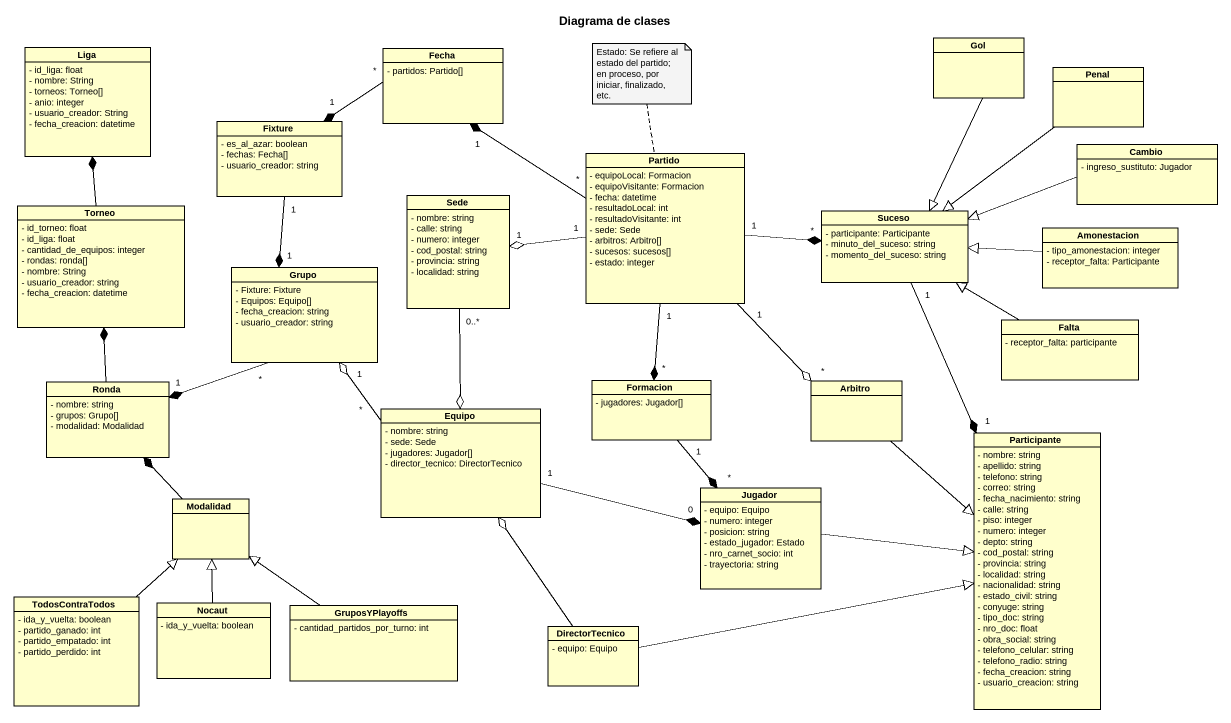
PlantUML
@startuml
title Diagrama de clases
hide circle
hide empty members
skinparam classAttributeIconSize 0
class Gol
class Liga {
  - id_liga: float
  - nombre: String
  - torneos: Torneo[]
  - anio: integer
  - usuario_creador: String
  - fecha_creacion: datetime
}
class Fecha {
  - partidos: Partido[]
}
class Penal
class Fixture {
  - es_al_azar: boolean
  - fechas: Fecha[]
  - usuario_creador: string
}
class Partido {
  - equipoLocal: Formacion
  - equipoVisitante: Formacion
  - fecha: datetime
  - resultadoLocal: int
  - resultadoVisitante: int
  - sede: Sede
  - arbitros: Arbitro[]
  - sucesos: sucesos[]
  - estado: integer
}
class Cambio {
  - ingreso_sustituto: Jugador
}
class Sede {
  - nombre: string
  - calle: string
  - numero: integer
  - cod_postal: string
  - provincia: string
  - localidad: string
}
class Torneo {
  - id_torneo: float
  - id_liga: float
  - cantidad_de_equipos: integer
  - rondas: ronda[]
  - nombre: String
  - usuario_creador: string
  - fecha_creacion: datetime
}
class Suceso {
  - participante: Participante
  - minuto_del_suceso: string
  - momento_del_suceso: string
}
class Amonestacion {
  - tipo_amonestacion: integer
  - receptor_falta: Participante
}
class Grupo {
  - Fixture: Fixture
  - Equipos: Equipo[]
  - fecha_creacion: string
  - usuario_creador: string
}
class Falta {
  - receptor_falta: participante
}
class Ronda {
  - nombre: string
  - grupos: Grupo[]
  - modalidad: Modalidad
}
class Formacion {
  - jugadores: Jugador[]
}
class Arbitro
class Equipo {
  - nombre: string
  - sede: Sede
  - jugadores: Jugador[]
  - director_tecnico: DirectorTecnico
}
class Participante {
  - nombre: string
  - apellido: string
  - telefono: string
  - correo: string
  - fecha_nacimiento: string
  - calle: string
  - piso: integer
  - numero: integer
  - depto: string
  - cod_postal: string
  - provincia: string
  - localidad: string
  - nacionalidad: string
  - estado_civil: string
  - conyuge: string
  - tipo_doc: string
  - nro_doc: float
  - obra_social: string
  - telefono_celular: string
  - telefono_radio: string
  - fecha_creacion: string
  - usuario_creacion: string
}
class Modalidad
class Jugador {
  - equipo: Equipo
  - numero: integer
  - posicion: string
  - estado_jugador: Estado
  - nro_carnet_socio: int
  - trayectoria: string
}
class TodosContraTodos {
  - ida_y_vuelta: boolean
  - partido_ganado: int
  - partido_empatado: int
  - partido_perdido: int
}
class Nocaut {
  - ida_y_vuelta: boolean
}
class GruposYPlayoffs {
  - cantidad_partidos_por_turno: int
}
class DirectorTecnico {
  - equipo: Equipo
}
Gol --|> Suceso
Fecha "*" -left-* "1" Fixture
Penal --|> Suceso
Fixture "1" --* "1" Grupo
Partido "*" -up-* "1" Fecha
Partido "1" -left-o "1" Sede
Partido "1" -right-* "*" Suceso
Partido "1" --* "*" Formacion
Partido "1" --o "*" Arbitro
Cambio -left-|> Suceso
Sede "0..*" --o Equipo
Torneo -up-* Liga
Suceso "1" --* "1" Participante
Amonestacion -left-|> Suceso
Grupo "*" -left-* "1" Ronda
Falta -left-|> Suceso
Ronda -up-* Torneo
Formacion "1" --* "*" Jugador
Arbitro --|> Participante
Equipo "*" -up-o "1" Grupo
Equipo "1" -right-* "0" Jugador
Modalidad -up-* Ronda
Jugador -right-|> Participante
TodosContraTodos -up-|> Modalidad
Nocaut -up-|> Modalidad
GruposYPlayoffs -up-|> Modalidad
DirectorTecnico -up-o Equipo
DirectorTecnico -right-|> Participante
note top of Partido : Estado: Se refiere al estado del partido; en proceso, por iniciar, finalizado, etc.
@enduml
